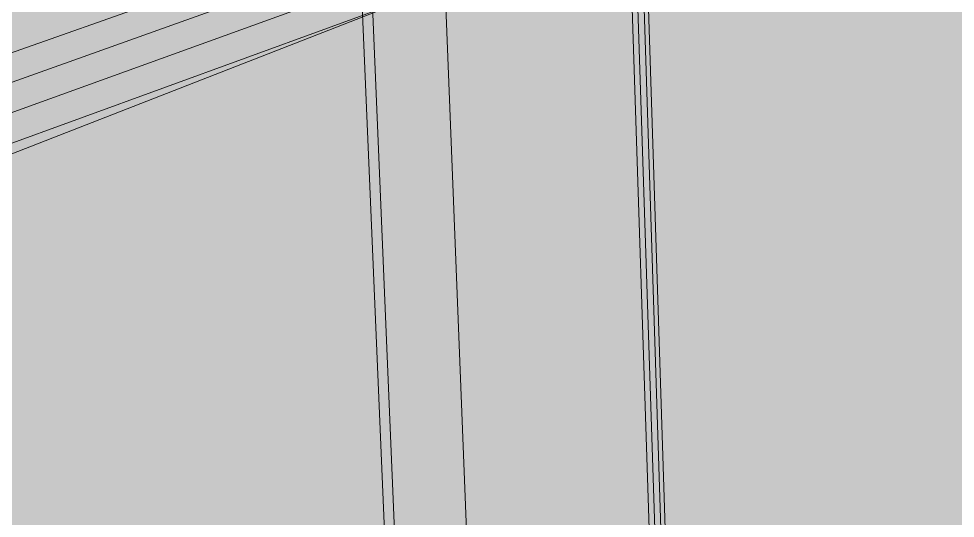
# Model space of a CAD drawing. Header units: inches. Extents: x -8026 to -8021, y -2777 to 2751.
# Drawn here: x -8023.342 to -8023.187, y -863.2451 to -863.1625 of the extents above; entities that cross this region are included whole.
import ezdxf

# ---------------------------------------------------------------- set-up
doc = ezdxf.new("R2010")
doc.units = ezdxf.units.IN
doc.header["$MEASUREMENT"] = 0
doc.layers.add('A-DETL', color=90, linetype='Continuous', lineweight=9)
doc.layers.add('S-FNDN', color=32, linetype='Continuous', lineweight=13)
for name, color, linetype, lineweight, transparency in [('A-WALL-PATT-1', 235, 'Continuous', 13, 0.4), ('A-WALL-PATT-3', 25, 'Continuous', 13, 0.4), ('S-FNDN-2', 25, 'Continuous', 13, 0.4)]:
    doc.layers.add(name, color=color, linetype=linetype, lineweight=lineweight, transparency=transparency)

msp = doc.modelspace()

# ---------------------------------------------------------------- hatches: boundary and pattern name
at = {"layer": 'A-WALL-PATT-1'}
h = msp.add_hatch(color=256, dxfattribs=at)
h.paths.add_polyline_path([(-8023.378, -863.19855), (-8023.28607, -863.16268), (-8023.28632, -863.15749), (-8023.37854, -863.19075), (-8023.37817, -863.19584)], flags=0)
h.paths.add_polyline_path([(-8023.24522, -863.14675), (-8023.23923, -863.14441), (-8023.23937, -863.14056), (-8023.25087, -863.14471)], flags=0)
h.paths.add_polyline_path([(-8023.32707, -863.12185), (-8023.30314, -863.11293), (-8023.34, -863.10005), (-8023.33903, -863.1175), (-8023.32785, -863.12157)], flags=0)
h.paths.add_polyline_path([(-8023.35039, -863.11336), (-8023.3514, -863.09606), (-8023.35512, -863.09476), (-8023.36229, -863.09688), (-8023.36157, -863.10929), (-8023.35154, -863.11294)], flags=0)
h = msp.add_hatch(color=256, dxfattribs=at)
h.paths.add_polyline_path([(-8023.41016, -863.28464), (-8023.35619, -863.26201), (-8023.37107, -863.25463), (-8023.41126, -863.27108), (-8023.4105, -863.28038)], flags=0)
h.paths.add_polyline_path([(-8023.41546, -863.21708), (-8023.40241, -863.21195), (-8023.40267, -863.20818), (-8023.378, -863.19855), (-8023.37854, -863.19075), (-8023.41642, -863.20441), (-8023.41599, -863.20962)], flags=0)
h.paths.add_polyline_path([(-8023.28607, -863.16268), (-8023.24522, -863.14675), (-8023.25087, -863.14471), (-8023.28632, -863.15749), (-8023.28609, -863.16228)], flags=0)
h.paths.add_polyline_path([(-8023.23923, -863.14441), (-8023.23292, -863.14195), (-8023.23305, -863.13828), (-8023.23937, -863.14056), (-8023.23933, -863.14144)], flags=0)
at = {"layer": 'A-WALL-PATT-3'}
h = msp.add_hatch(color=256, dxfattribs=at)
h.paths.add_polyline_path([(-8023.22197, -863.28715), (-8023.05625, -863.20228), (-8023.05615, -863.18927), (-8023.05234, -863.18748), (-8023.0514, -863.08758), (-8023.22652, -863.15322), (-8023.22197, -863.28715)], flags=0)
h.paths.add_polyline_path([(-8023.12949, -863.2673), (-8023.07866, -863.24146), (-8023.07865, -863.23954), (-8023.13003, -863.26707)], flags=0)
h = msp.add_hatch(color=256, dxfattribs=at)
h.paths.add_polyline_path([(-8023.42465, -863.20737), (-8023.41642, -863.20441), (-8023.41725, -863.19429), (-8023.42551, -863.19721), (-8023.42493, -863.20404)], flags=0)
h.paths.add_polyline_path([(-8023.37854, -863.19075), (-8023.28632, -863.15749), (-8023.28677, -863.14821), (-8023.31391, -863.15799), (-8023.34103, -863.1474), (-8023.34121, -863.14436), (-8023.3699, -863.154), (-8023.36911, -863.16717), (-8023.35568, -863.17278), (-8023.37925, -863.18087), (-8023.37855, -863.19069)], flags=0)
h.paths.add_polyline_path([(-8023.25087, -863.14471), (-8023.23937, -863.14056), (-8023.23957, -863.13515), (-8023.28583, -863.11902), (-8023.30974, -863.12817), (-8023.28, -863.139), (-8023.27333, -863.13667), (-8023.25995, -863.14144)], flags=0)
msp.add_hatch(color=256, dxfattribs=at).paths.add_polyline_path([(-8023.23532, -863.29222), (-8023.24032, -863.15839), (-8023.25835, -863.15176), (-8023.28582, -863.16247), (-8023.2799, -863.28384), (-8023.26667, -863.2774), (-8023.23662, -863.2916)], flags=0)
h = msp.add_hatch(color=256, dxfattribs=at)
h.paths.add_polyline_path([(-8023.23237, -863.38091), (-8023.21937, -863.37365), (-8023.23114, -863.36741), (-8023.2315, -863.35765), (-8023.23326, -863.35673), (-8023.23264, -863.37365)], flags=0)
h.paths.add_polyline_path([(-8023.23353, -863.29306), (-8023.23353, -863.29306), (-8023.23853, -863.15772), (-8023.24032, -863.15839), (-8023.23532, -863.29222), (-8023.23353, -863.29306)], flags=0)
at = {"layer": 'S-FNDN'}
h = msp.add_hatch(color=256, dxfattribs=at)
h.paths.add_polyline_path([(-8023.28017, -863.27753), (-8023.28582, -863.16247), (-8023.3776, -863.19827), (-8023.37601, -863.22014), (-8023.38912, -863.22546), (-8023.28095, -863.27716)], flags=0)
h.paths.add_polyline_path([(-8023.23887, -863.14877), (-8023.23904, -863.14422), (-8023.24502, -863.14656), (-8023.24037, -863.14823)], flags=0)
at = {"layer": 'S-FNDN-2'}
h = msp.add_hatch(color=256, dxfattribs=at)
h.paths.add_polyline_path([(-8023.21937, -863.37365), (-8023.22007, -863.35274), (-8023.23031, -863.35827), (-8023.2315, -863.35765), (-8023.23114, -863.36741), (-8023.22009, -863.37327)], flags=0)
h.paths.add_polyline_path([(-8023.23353, -863.29306), (-8023.22197, -863.28715), (-8023.22652, -863.15322), (-8023.23887, -863.14877), (-8023.23353, -863.29306)], flags=0)

# ---------------------------------------------------------------- linework, layer by layer
at = {"layer": 'A-DETL'}
for p, q in [((-8023.28424, -863.14124), (-8023.2779, -863.29217)), ((-8023.24055, -863.15729), (-8023.23546, -863.31293)), ((-8023.23858, -863.15724), (-8023.23216, -863.3561))]:
    msp.add_line(p, q, dxfattribs=at)
at = {"layer": 'S-FNDN'}
for p, q in [((-8023.01613, -863.05728), (-8023.40223, -863.20788)), ((-8023.23114, -863.36741), (-8023.23904, -863.12133)), ((-8023.23831, -863.13559), (-8023.47852, -863.22131)), ((-8023.47226, -863.22454), (-8023.2247, -863.13527)), ((-8023.26655, -863.2805), (-8023.27224, -863.13584)), ((-8023.25193, -863.1359), (-8023.48471, -863.21812)), ((-8023.28597, -863.14061), (-8023.27978, -863.28664)), ((-8023.46592, -863.22781), (-8023.26188, -863.15346)), ((-8023.23237, -863.38091), (-8023.23962, -863.15763))]:
    msp.add_line(p, q, dxfattribs=at)

doc.saveas('drawing.dxf')
